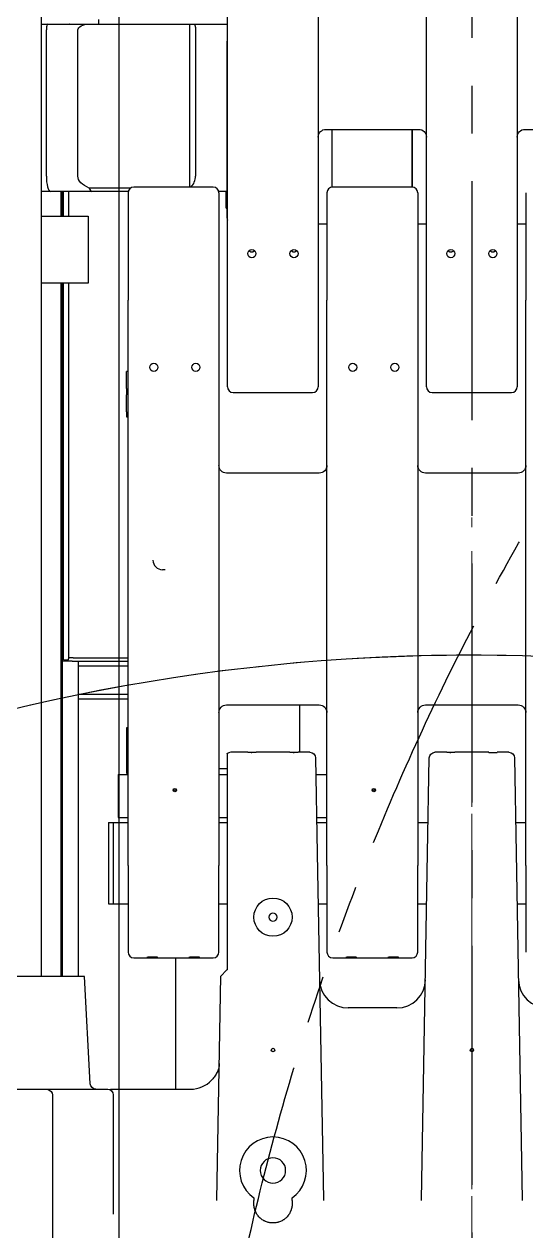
# Model space of a CAD drawing. Header units: millimetres. Extents: x 10462777 to 22643323, y 453826 to 1389191.
# Drawn here: x 11298873 to 11299397, y 598329 to 599591 of the extents above; entities that cross this region are included whole.
import ezdxf

# ---------------------------------------------------------------- set-up
doc = ezdxf.new("R2010")
doc.units = ezdxf.units.MM
doc.header["$LTSCALE"] = 200
doc.header["$MEASUREMENT"] = 0
for name, pattern in [('CENTER', [2, 1.25, -0.25, 0.25, -0.25]), ('CENTER2', [1.125, 0.75, -0.125, 0.125, -0.125]), ('PHANTOM', [2.5, 1.25, -0.25, 0.25, -0.25, 0.25, -0.25])]:
    doc.linetypes.add(name, pattern=pattern)
doc.layers.get('0').update_dxf_attribs({"linetype": 'CONTINUOUS'})
for name, color, linetype in [('1', 1, 'CENTER'), ('2', 2, 'CONTINUOUS'), ('DV1_DEFAULT', 7, 'CONTINUOUS')]:
    doc.layers.add(name, color=color, linetype=linetype)
doc.layers.add('LAYOUT', color=8, linetype='CONTINUOUS', lineweight=25)
doc.layers.add('TOP$23', color=7, linetype='CONTINUOUS', true_color=0xffffff)

# ---------------------------------------------------------------- blocks, each defined once
blk = doc.blocks.new('r710ic')
at = {"layer": 'DV1_DEFAULT', "color": 1, "linetype": 'CENTER2', "lineweight": 0}
for p, q in [((274132.6, 104232.6), (269847.5, 104232.6)), ((269950.2, 104232.6), (274235.2, 104232.6))]:
    blk.add_line(p, q, dxfattribs=at)
at = {"layer": 'DV1_DEFAULT', "color": 7, "linetype": 'Continuous', "lineweight": 0}
blk.add_arc((272041.4, 104232.6), 2050.1, 337.1057, 23.7991, dxfattribs=at)
at = {"layer": 'LAYOUT', "color": 3}
blk.add_circle((272041.4, 104232.6), 2050.1, dxfattribs=at)
blk = doc.blocks.new('A$C7DA30AB0')
at = {"layer": 'LAYOUT', "color": 6, "linetype": 'PHANTOM'}
blk.add_circle((3030.4, 3026, 0), 2693, dxfattribs=at)

msp = doc.modelspace()

# ---------------------------------------------------------------- linework, layer by layer
at = {"layer": '1', "color": 23, "linetype": 'CENTER'}
msp.add_line((11299340.78353, 601826.84018, 0), (11299340.78353, 593861.87204, 0), dxfattribs=at)
at = {"layer": '2', "color": 252, "linetype": 'Continuous'}
for p, q in [((11298890.72464, 598594.84909, 0), (11298890.72464, 599945.27421, 0)), ((11299194.43145, 599481.16739, 0), (11299194.43145, 599420.79794, 0)), ((11299278.08264, 599481.16739, 0), (11299278.08264, 599420.84357, 0)), ((11298910.77743, 599416.25547, 0), (11298910.77743, 599390.25916, 0)), ((11298912.77745, 599390.26885, 0), (11298912.77745, 599416.27078, 0)), ((11298913.77747, 599390.30278, 0), (11298913.77747, 599416.30495, 0)), ((11298918.77754, 599416.30495, 0), (11298918.77754, 599390.30278, 0)), ((11299070.17969, 599420.84304, 0), (11298987.17851, 599420.84304, 0)), ((11299278.18264, 599420.84304, 0), (11299195.18147, 599420.84304, 0)), ((11298981.17843, 599414.84295, 0), (11298981.17843, 599302.40647, 0)), ((11299076.17977, 599414.84295, 0), (11299076.17977, 599302.40647, 0)), ((11299189.18138, 599414.84295, 0), (11299189.18138, 599302.40647, 0)), ((11299284.18273, 599414.84295, 0), (11299284.18273, 599302.40647, 0)), ((11299397.18433, 599414.84295, 0), (11299397.18433, 599302.40647, 0)), ((11298910.77743, 599320.27755, 0), (11298910.77743, 598594.84896, 0)), ((11298912.77745, 598594.85162, 0), (11298912.77745, 599320.24504, 0)), ((11298913.77747, 598927.0922, 0), (11298913.77747, 599320.30089, 0)), ((11298918.77754, 599320.30089, 0), (11298918.77754, 598927.0922, 0)), ((11298981.17843, 598710.86104, 0), (11298981.17843, 599302.40647, 0)), ((11299076.17977, 599302.40647, 0), (11299076.17977, 598710.86104, 0)), ((11299189.18138, 598710.86104, 0), (11299189.18138, 599302.40647, 0)), ((11299284.18273, 599302.40647, 0), (11299284.18273, 598710.86104, 0)), ((11299397.18433, 598710.86104, 0), (11299397.18433, 599302.40647, 0)), ((11298981.17843, 599227.70835, 0), (11298979.6784, 599227.70835, 0)), ((11298979.6784, 599227.67343, 0), (11298979.6784, 599227.70835, 0)), ((11298979.6784, 599210.11273, 0), (11298979.6784, 599227.67343, 0)), ((11298979.6784, 599210.11273, 0), (11298979.6784, 599203.50116, 0)), ((11298979.6784, 599185.60567, 0), (11298979.6784, 599203.50116, 0)), ((11298979.6784, 599185.60567, 0), (11298979.6784, 599180.25199, 0)), ((11298979.6784, 599180.25199, 0), (11298981.17843, 599180.25199, 0)), ((11299181.18127, 599121.50375, 0), (11299084.17989, 599121.50375, 0)), ((11299389.18422, 599121.50375, 0), (11299292.18284, 599121.50375, 0)), ((11299019.87708, 599020.41666, 0), (11299017.27894, 599020.41666, 0)), ((11298912.77745, 598934.7991, 0), (11298913.77752, 598934.7991, 0)), ((11298922.7776, 598924.79896, 0), (11298912.77745, 598924.79896, 0)), ((11298913.77747, 598926.09219, 0), (11298913.77747, 598927.0922, 0)), ((11298913.77747, 598926.09219, 0), (11298918.77754, 598926.09219, 0)), ((11298918.77754, 598926.09219, 0), (11298918.77754, 598927.0922, 0)), ((11298922.7776, 598924.79896, 0), (11298981.18086, 598924.79896, 0)), ((11298923.77761, 598928.34733, 0), (11298981.18108, 598928.34733, 0)), ((11298929.02768, 598924.79183, 0), (11298929.02768, 598594.7878, 0)), ((11298981.18607, 598919.29888, 0), (11298929.03386, 598919.29888, 0)), ((11298929.03386, 598890.29847, 0), (11298981.18607, 598890.29847, 0)), ((11298981.18702, 598884.79839, 0), (11298929.03481, 598884.79839, 0)), ((11299084.17989, 598878.83705, 0), (11299181.18127, 598878.83705, 0)), ((11299160.78098, 598829.2976, 0), (11299160.78098, 598878.83784, 0)), ((11299292.18284, 598878.83705, 0), (11299389.18422, 598878.83705, 0)), ((11298981.17843, 598854.8856, 0), (11298979.6784, 598854.8856, 0)), ((11298979.6784, 598854.85067, 0), (11298979.6784, 598854.8856, 0)), ((11298979.6784, 598854.85067, 0), (11298979.6784, 598837.28998, 0)), ((11298979.6784, 598837.28998, 0), (11298979.6784, 598830.67841, 0)), ((11298979.6784, 598830.67841, 0), (11298979.6784, 598812.78292, 0)), ((11298979.6784, 598812.78292, 0), (11298979.6784, 598807.42924, 0)), ((11299076.17741, 598812.47523, 0), (11299084.86777, 598812.47523, 0)), ((11298970.77828, 598805.94727, 0), (11298970.77828, 598760.94663, 0)), ((11298970.77828, 598805.94727, 0), (11298981.174, 598805.94727, 0)), ((11298979.6784, 598807.42924, 0), (11298981.17843, 598807.42924, 0)), ((11299076.16986, 598805.94727, 0), (11299084.83948, 598805.94727, 0)), ((11299177.69055, 598805.94727, 0), (11299189.18217, 598805.94727, 0)), ((11298970.77828, 598760.94663, 0), (11298981.174, 598760.94663, 0)), ((11299076.16986, 598760.94663, 0), (11299084.83948, 598760.94663, 0)), ((11299178.47624, 598760.94663, 0), (11299189.18217, 598760.94663, 0)), ((11298960.77814, 598755.79656, 0), (11298965.77821, 598755.79656, 0)), ((11298960.77814, 598755.79656, 0), (11298960.77814, 598670.79535, 0)), ((11298965.77821, 598755.79656, 0), (11298981.18514, 598755.79656, 0)), ((11298965.77821, 598755.79656, 0), (11298965.77821, 598670.79535, 0)), ((11299076.18673, 598755.79656, 0), (11299084.88115, 598755.79656, 0)), ((11299178.57326, 598755.79656, 0), (11299189.1906, 598755.79656, 0)), ((11299284.19218, 598755.79656, 0), (11299295.01007, 598755.79656, 0)), ((11299386.56692, 598755.79656, 0), (11299397.18426, 598755.79656, 0)), ((11298981.17843, 598710.86104, 0), (11298981.17843, 598620.29463, 0)), ((11299076.17977, 598620.29463, 0), (11299076.17977, 598710.86104, 0)), ((11299189.18138, 598710.86104, 0), (11299189.18138, 598620.29463, 0)), ((11299284.18273, 598620.29463, 0), (11299284.18273, 598710.86104, 0)), ((11299397.18433, 598710.86104, 0), (11299397.18433, 598620.29463, 0)), ((11298960.77814, 598670.79535, 0), (11298965.77821, 598670.79535, 0)), ((11298965.77821, 598670.79535, 0), (11298981.18514, 598670.79535, 0)), ((11299076.18673, 598670.79535, 0), (11299084.88115, 598670.79535, 0)), ((11299180.04789, 598670.79535, 0), (11299189.1906, 598670.79535, 0)), ((11299284.19218, 598670.79535, 0), (11299293.52364, 598670.79535, 0)), ((11299388.04155, 598670.79535, 0), (11299397.18426, 598670.79535, 0)), ((11298987.17851, 598614.29455, 0), (11299070.17969, 598614.29455, 0)), ((11299030.86913, 598614.29203, 0), (11299030.86913, 598476.79297, 0)), ((11299195.18147, 598614.29455, 0), (11299278.18264, 598614.29455, 0))]:
    msp.add_line(p, q, dxfattribs=at)
at = {"layer": '2', "color": 124, "linetype": 'Continuous'}
for p, q in [((11299085.1799, 599302.08429, 0), (11299085.1799, 599794.03751, 0)), ((11299180.18125, 599794.03751, 0), (11299180.18125, 599302.08429, 0)), ((11299293.18286, 599302.08429, 0), (11299293.18286, 599794.03751, 0)), ((11299388.18421, 599794.03751, 0), (11299388.18421, 599302.08429, 0)), ((11298950.77799, 599591.29157, 0), (11298950.77799, 599596.29177, 0)), ((11298890.72397, 599591.2917, 0), (11298897.38493, 599591.2917, 0)), ((11298895.77721, 599432.28944, 0), (11298895.77721, 599585.29161, 0)), ((11298897.38493, 599591.2917, 0), (11298940.68682, 599591.2917, 0)), ((11298920.14492, 599591.2917, 0), (11298919.77755, 599591.2917, 0)), ((11298928.68665, 599432.28944, 0), (11298928.68665, 599585.29161, 0)), ((11298940.68682, 599591.2917, 0), (11299045.77934, 599591.2917, 0)), ((11299045.77934, 599420.8443, 0), (11299045.77934, 599591.2917, 0)), ((11299045.77934, 599591.2917, 0), (11299050.82762, 599591.2917, 0)), ((11299050.82762, 599591.2917, 0), (11299068.77967, 599591.2917, 0)), ((11299051.77943, 599588.04887, 0), (11299051.77943, 599432.28944, 0)), ((11299079.36301, 599591.2917, 0), (11299085.18152, 599591.2917, 0)), ((11299084.7799, 599487.46476, 0), (11299084.7799, 599573.64087, 0)), ((11299084.7799, 599388.28881, 0), (11299084.7799, 599487.46476, 0)), ((11299188.18137, 599481.16776, 0), (11299285.18274, 599481.16776, 0)), ((11299278.78265, 599420.81103, 0), (11299278.78265, 599481.17184, 0)), ((11299396.18432, 599481.16776, 0), (11299493.1857, 599481.16776, 0)), ((11298900.06446, 599416.28921, 0), (11298890.72405, 599416.28921, 0)), ((11298943.36635, 599416.28921, 0), (11298900.06446, 599416.28921, 0)), ((11298983.79774, 599419.79926, 0), (11298940.68682, 599419.79926, 0)), ((11298981.35678, 599416.28921, 0), (11298943.36635, 599416.28921, 0)), ((11299084.7799, 599416.28921, 0), (11299076.00312, 599416.28921, 0)), ((11299083.67988, 599398.71772, 0), (11299083.67988, 599416.28908, 0)), ((11298890.72464, 599390.28884, 0), (11298939.52783, 599390.28884, 0)), ((11298939.52783, 599390.28884, 0), (11298939.52783, 599320.28785, 0)), ((11299083.67988, 599398.68071, 0), (11299083.67988, 599398.71772, 0)), ((11299083.67988, 599398.68071, 0), (11299084.77989, 599398.68071, 0)), ((11299180.181, 599382.28873, 0), (11299189.18086, 599382.28873, 0)), ((11299284.18448, 599382.28873, 0), (11299293.18429, 599382.28873, 0)), ((11299388.18321, 599382.28873, 0), (11299397.18302, 599382.28873, 0)), ((11298939.52783, 599320.28785, 0), (11298890.72464, 599320.28785, 0)), ((11299085.1799, 599211.84007, 0), (11299085.1799, 599302.08429, 0)), ((11299180.18125, 599302.08429, 0), (11299180.18125, 599211.84007, 0)), ((11299293.18286, 599211.84007, 0), (11299293.18286, 599302.08429, 0)), ((11299388.18421, 599302.08429, 0), (11299388.18421, 599211.84007, 0)), ((11299091.17999, 599205.83998, 0), (11299174.18117, 599205.83998, 0)), ((11299299.18294, 599205.83998, 0), (11299382.18412, 599205.83998, 0)), ((11299106.28719, 598829.2976, 0), (11299088.17613, 598829.2976, 0)), ((11299150.28782, 598829.2976, 0), (11299115.22273, 598829.2976, 0)), ((11299171.38494, 598829.2976, 0), (11299159.22335, 598829.2976, 0)), ((11299177.38411, 598823.40223, 0), (11299179.12491, 598723.67224, 0)), ((11299294.4392, 598723.67224, 0), (11299296.18, 598823.40223, 0)), ((11299314.29015, 598829.2976, 0), (11299302.17917, 598829.2976, 0)), ((11299358.34138, 598829.2976, 0), (11299323.22568, 598829.2976, 0)), ((11299379.3879, 598829.2976, 0), (11299367.27692, 598829.2976, 0)), ((11299385.38707, 598823.40223, 0), (11299387.12786, 598723.67224, 0)), ((11299084.8799, 598723.6958, 0), (11299084.8799, 598634.56132, 0)), ((11299179.12491, 598723.67224, 0), (11299185.4476, 598361.44537, 0)), ((11299288.11651, 598361.44537, 0), (11299294.4392, 598723.67224, 0)), ((11299387.12786, 598723.67224, 0), (11299393.45056, 598361.44537, 0)), ((11299084.8799, 598634.56132, 0), (11299084.8799, 598601.79437, 0)), ((11298935.77778, 598594.79427, 0), (11298805.77593, 598594.79427, 0)), ((11298941.66399, 598482.47866, 0), (11298935.77778, 598594.79427, 0)), ((11299074.11347, 598361.44537, 0), (11299078.19204, 598595.10651, 0)), ((11299084.29779, 598601.21226, 0), (11299078.19204, 598595.10651, 0)), ((11299084.8799, 598601.79437, 0), (11299084.29779, 598601.21226, 0)), ((11299262.13227, 598561.7938, 0), (11299211.43184, 598561.7938, 0)), ((11298715.63404, 598476.7926, 0), (11298895.91783, 598476.7926, 0)), ((11298715.63404, 598476.70867, 0), (11298895.91783, 598476.70867, 0)), ((11298895.91783, 598476.7926, 0), (11298959.77812, 598476.7926, 0)), ((11298902.26877, 598470.79251, 0), (11298902.26877, 598267.00326, 0)), ((11298959.77812, 598476.7926, 0), (11298960.12704, 598476.7926, 0)), ((11298965.77821, 598470.79251, 0), (11298965.77821, 598346.04243, 0)), ((11298971.77829, 598476.7926, 0), (11299046.64553, 598476.7926, 0)), ((11299112.78029, 598363.06817, 0), (11299112.78029, 598360.25138, 0)), ((11299112.78029, 598356.79089, 0), (11299112.78029, 598360.25138, 0)), ((11299152.78086, 598360.25138, 0), (11299152.78086, 598363.06817, 0)), ((11299152.78086, 598360.25138, 0), (11299152.78086, 598356.79089, 0))]:
    msp.add_line(p, q, dxfattribs=at)
for centre, radius in [((11299132.78058, 598656.79515, 0), 20.00028), ((11299132.78058, 598517.79318, 0), 1.80003), ((11299340.78353, 598517.79318, 0), 1.80003)]:
    msp.add_circle(centre, radius, dxfattribs=at)
at = {"layer": '2', "color": 124, "linetype": 'Continuous', "extrusion": (0, 0, -1)}
for centre, radius in [((-11299132.78058, 598656.79515, 0), 4.25006), ((-11299132.78058, 598391.79139, 0), 13.25019)]:
    msp.add_circle(centre, radius, dxfattribs=at)
at = {"layer": '2', "color": 124, "linetype": 'Continuous'}
for centre, radius, start, end in [((11299045.77934, 599588.04887, 0), 6.00009, 0, 32.71520273), ((11299035.7792, 599432.28944, 0), 16.00023, 314.3255592, 0), ((11299090.77998, 599388.28881, 0), 6.00009, 180, 201.04029934), ((11299091.17999, 599211.84007, 0), 6.00009, 180, 270), ((11299174.18117, 599211.84007, 0), 6.00009, 270, 0), ((11299299.18294, 599211.84007, 0), 6.00009, 180, 270), ((11299382.18412, 599211.84007, 0), 6.00009, 270, 0), ((11299211.43184, 598591.79423, 0), 30.00043, 180.99999996, 270.5142939), ((11299262.13227, 598591.79423, 0), 30.00043, 270.40924536, 359.00000004), ((11299419.4348, 598591.79423, 0), 30.00043, 180.99999996, 270.5142939), ((11299046.64553, 598506.79302, 0), 30.00043, 270, 316.6519494), ((11299132.78058, 598391.79139, 0), 35.0005, 304.84990454, 235.15009546)]:
    msp.add_arc(centre, radius, start, end, dxfattribs=at)
at = {"layer": '2', "color": 124, "linetype": 'Continuous', "extrusion": (0, 0, -1)}
for centre, radius, start, end in [((-11299188.18137, 599473.16765, 0), 8.00011, 0, 90), ((-11299285.18274, 599473.16765, 0), 8.00011, 90, 180), ((-11299396.18432, 599473.16765, 0), 8.00011, 0, 90), ((-11299088.17613, 598823.29752, 0), 6.00009, 51.70151568, 88.44733529), ((-11299171.38494, 598823.29752, 0), 6.00009, 90.00146294, 179.00000004), ((-11299302.17917, 598823.29752, 0), 6.00009, 0.99999996, 88.44733529), ((-11299379.3879, 598823.29752, 0), 6.00009, 90.00146294, 179.00000004), ((-11298947.65585, 598482.79268, 0), 6.00009, 270, 356.99999996), ((-11298895.91783, 598470.79251, 0), 5.91616, 90, 107.02386612), ((-11298959.77812, 598470.79251, 0), 6.00009, 90, 180)]:
    msp.add_arc(centre, radius, start, end, dxfattribs=at)
at = {"layer": '2', "color": 252, "linetype": 'Continuous'}
for centre, start, end in [((11298987.17851, 599414.84295, 0), 90, 180), ((11299070.17969, 599414.84295, 0), 0, 90), ((11299195.18147, 599414.84295, 0), 90, 180), ((11299278.18264, 599414.84295, 0), 0, 90), ((11298987.17851, 598620.29463, 0), 180, 270), ((11299070.17969, 598620.29463, 0), 270, 0), ((11299195.18147, 598620.29463, 0), 180, 270), ((11299278.18264, 598620.29463, 0), 270, 0)]:
    msp.add_arc(centre, 6.00009, start, end, dxfattribs=at)
at = {"layer": '2', "color": 252, "linetype": 'Continuous', "extrusion": (0, 0, -1)}
for centre, start, end in [((-11299084.17989, 599129.50386, 0), 270, 0), ((-11299181.18127, 599129.50386, 0), 180, 270), ((-11299292.18284, 599129.50386, 0), 270, 0), ((-11299389.18422, 599129.50386, 0), 180, 270), ((-11299084.17989, 598870.83693, 0), 0, 90), ((-11299181.18127, 598870.83693, 0), 90, 180), ((-11299292.18284, 598870.83693, 0), 0, 90), ((-11299389.18422, 598870.83693, 0), 90, 180)]:
    msp.add_arc(centre, 8.00011, start, end, dxfattribs=at)
at = {"layer": '2', "color": 124, "linetype": 'Continuous'}
for centre, major_axis, ratio, start_param, end_param in [((11298897.38493, 599585.29161, 0), (0, -6.00009), 0.2679491924, 3.1415926536, 4.7123889804), ((11298900.06446, 599432.28944, 0), (0, -16.00023), 0.2679491924, 4.7123889804, 6.2831853072), ((11298943.36635, 599432.28944, 0), (0, -16.00023), 0.2679491924, 5.6080537742, 6.2831853072), ((11299044.11773, 598361.97535, 0), (0.62667, 36.79323), 0.8152604061, 4.6834243064, 4.711870597), ((11299215.4433, 598361.97535, 0), (0.62668, -36.79321), 0.815259867, 4.7129073025, 4.7413536118), ((11299258.12076, 598361.97535, 0), (0.62667, 36.79324), 0.8152605821, 4.6834242937, 4.7118705781), ((11299423.44629, 598361.97535, 0), (0.62667, -36.79323), 0.815260395, 4.7129073637, 4.7413536546)]:
    msp.add_ellipse(centre, major_axis=major_axis, ratio=ratio, start_param=start_param, end_param=end_param, dxfattribs=at)
at = {"layer": '2', "color": 124, "linetype": 'Continuous', "extrusion": (0, 0, -1)}
for centre, major_axis, ratio, start_param, end_param in [((11298940.68682, 599585.29161, 0), (12.00017, 0), 0.5, 3.1415926536, 4.7123889804), ((11298960.6871, 599432.28944, 0), (-32.00045, 0), 0.5, 5.3875205133, 6.2831853072), ((11298895.34047, 598470.79251, 0), (6.9283, 0), 0.8660254038, 5.0522258898, 6.2831853072)]:
    msp.add_ellipse(centre, major_axis=major_axis, ratio=ratio, start_param=start_param, end_param=end_param, dxfattribs=at)
at = {"layer": '2', "color": 124, "linetype": 'Continuous'}
for centre in [(11299110.68026, 599351.11108, 0), (11299154.68089, 599351.11108, 0), (11299318.68322, 599351.11108, 0), (11299362.68384, 599351.11108, 0)]:
    msp.add_ellipse(centre, major_axis=(-4.25006, 0), ratio=0.993830785, dxfattribs=at)
at = {"layer": '2', "color": 252, "linetype": 'Continuous'}
for centre, major_axis in [((11299008.17881, 599232.16649, 0), (-4.25006, 0)), ((11299052.17943, 599232.16649, 0), (-4.25006, 0)), ((11299216.18176, 599232.16649, 0), (-4.25006, 0)), ((11299260.18239, 599232.16649, 0), (-4.25006, 0)), ((11299030.17912, 598789.75016, 0), (-1.80003, 0)), ((11299238.18208, 598789.75016, 0), (-1.80003, 0))]:
    msp.add_ellipse(centre, major_axis=major_axis, ratio=0.9941798849, dxfattribs=at)
for centre, major_axis, ratio, start_param, end_param in [((11299017.27894, 599030.41349, 0), (10.00014, 0), 0.9996684858, 3.1415926536, 4.7123889804), ((11298923.77761, 598928.2186, 0), (5.00007, 0), 0.0257472053, 1.5707963268, 3.1415926536), ((11299030.17912, 598791.4739, 0), (-1.80003, 0), 0.9941798849, 0.5025544568, 2.6390345065), ((11299238.18208, 598791.4739, 0), (-1.80003, 0), 0.9941798849, 0.5025544568, 2.6390345065)]:
    msp.add_ellipse(centre, major_axis=major_axis, ratio=ratio, start_param=start_param, end_param=end_param, dxfattribs=at)
at = {"layer": '2', "color": 172, "linetype": 'Continuous'}
for centre in [(11299005.17877, 598614.92022, 0), (11299008.17881, 598614.92022, 0), (11299049.17939, 598614.92022, 0), (11299052.17943, 598614.92022, 0), (11299213.18172, 598614.92022, 0), (11299216.18176, 598614.92022, 0), (11299257.18235, 598614.92022, 0), (11299260.18239, 598614.92022, 0)]:
    msp.add_ellipse(centre, major_axis=(4.25006, 0), ratio=0.107732801, dxfattribs=at)
at = {"layer": '2', "color": 124, "linetype": 'Continuous'}
for points, knots in [([(11299068.77967, 599591.2917, 0), (11299069.66289, 599591.2917, 0), (11299070.54552, 599591.2917, 0), (11299072.30979, 599591.2917, 0), (11299073.19141, 599591.2917, 0), (11299074.95418, 599591.2917, 0), (11299075.8353, 599591.2917, 0), (11299077.15743, 599591.2917, 0), (11299077.59822, 599591.2917, 0), (11299078.48021, 599591.2917, 0), (11299078.9214, 599591.2917, 0), (11299079.36301, 599591.2917, 0)], [0, 0, 0, 0, 0.25, 0.25, 0.5, 0.5, 0.75, 0.75, 0.875, 0.875, 1, 1, 1, 1]), ([(11299107.80888, 599354.15149, 0), (11299107.86434, 599354.09591, 0), (11299107.92163, 599354.04144, 0), (11299108.21034, 599353.78185, 0), (11299108.46483, 599353.59674, 0), (11299108.89134, 599353.35933, 0), (11299109.04071, 599353.28738, 0), (11299109.34683, 599353.16274, 0), (11299109.50457, 599353.10946, 0), (11299109.83006, 599353.02239, 0), (11299109.99928, 599352.98852, 0), (11299110.33743, 599352.94381, 0), (11299110.50713, 599352.93257, 0), (11299111.01812, 599352.93221, 0), (11299111.36419, 599352.97828, 0), (11299112.01406, 599353.15138, 0), (11299112.3265, 599353.28009, 0), (11299112.89255, 599353.59479, 0), (11299113.15282, 599353.78399, 0), (11299113.44559, 599354.04752, 0), (11299113.5071, 599354.10627, 0), (11299113.56645, 599354.1663, 0)], [0, 0, 0, 0, 0.0391754437, 0.0391754437, 0.1922093665, 0.1922093665, 0.2687263279, 0.2687263279, 0.3452432893, 0.3452432893, 0.4217602507, 0.4217602507, 0.4982772122, 0.4982772122, 0.651311135, 0.651311135, 0.8043450578, 0.8043450578, 0.9573789807, 0.9573789807, 1, 1, 1, 1]), ([(11299151.8095, 599354.15149, 0), (11299151.86496, 599354.09591, 0), (11299151.92226, 599354.04144, 0), (11299152.21096, 599353.78185, 0), (11299152.46545, 599353.59674, 0), (11299152.89196, 599353.35933, 0), (11299153.04134, 599353.28738, 0), (11299153.34746, 599353.16274, 0), (11299153.50519, 599353.10946, 0), (11299153.83068, 599353.02239, 0), (11299153.99991, 599352.98852, 0), (11299154.33805, 599352.94381, 0), (11299154.50775, 599352.93257, 0), (11299155.01875, 599352.93221, 0), (11299155.36481, 599352.97828, 0), (11299156.01469, 599353.15138, 0), (11299156.32713, 599353.28009, 0), (11299156.89318, 599353.59479, 0), (11299157.15345, 599353.78399, 0), (11299157.44621, 599354.04752, 0), (11299157.50772, 599354.10627, 0), (11299157.56708, 599354.1663, 0)], [0, 0, 0, 0, 0.0391754436, 0.0391754436, 0.1922093664, 0.1922093664, 0.2687263278, 0.2687263278, 0.3452432893, 0.3452432893, 0.4217602507, 0.4217602507, 0.4982772121, 0.4982772121, 0.6513111349, 0.6513111349, 0.8043450577, 0.8043450577, 0.9573789806, 0.9573789806, 1, 1, 1, 1]), ([(11299315.81183, 599354.15149, 0), (11299315.86729, 599354.09591, 0), (11299315.92458, 599354.04144, 0), (11299316.21329, 599353.78185, 0), (11299316.46778, 599353.59674, 0), (11299316.89429, 599353.35933, 0), (11299317.04367, 599353.28738, 0), (11299317.34979, 599353.16274, 0), (11299317.50752, 599353.10946, 0), (11299317.83301, 599353.02239, 0), (11299318.00224, 599352.98852, 0), (11299318.34038, 599352.94381, 0), (11299318.51008, 599352.93257, 0), (11299319.02108, 599352.93221, 0), (11299319.36714, 599352.97828, 0), (11299320.01702, 599353.15138, 0), (11299320.32946, 599353.28009, 0), (11299320.89551, 599353.59479, 0), (11299321.15578, 599353.78399, 0), (11299321.44854, 599354.04752, 0), (11299321.51005, 599354.10627, 0), (11299321.56941, 599354.1663, 0)], [0, 0, 0, 0, 0.0391754436, 0.0391754436, 0.1922093664, 0.1922093664, 0.2687263279, 0.2687263279, 0.3452432893, 0.3452432893, 0.4217602507, 0.4217602507, 0.4982772121, 0.4982772121, 0.6513111349, 0.6513111349, 0.8043450578, 0.8043450578, 0.9573789806, 0.9573789806, 1, 1, 1, 1]), ([(11299359.81246, 599354.15149, 0), (11299359.86792, 599354.09591, 0), (11299359.92521, 599354.04144, 0), (11299360.21392, 599353.78185, 0), (11299360.46841, 599353.59674, 0), (11299360.89492, 599353.35933, 0), (11299361.04429, 599353.28738, 0), (11299361.35041, 599353.16274, 0), (11299361.50815, 599353.10946, 0), (11299361.83364, 599353.02239, 0), (11299362.00286, 599352.98852, 0), (11299362.34101, 599352.94381, 0), (11299362.51071, 599352.93257, 0), (11299363.0217, 599352.93221, 0), (11299363.36777, 599352.97828, 0), (11299364.01764, 599353.15138, 0), (11299364.33008, 599353.28009, 0), (11299364.89613, 599353.59479, 0), (11299365.1564, 599353.78399, 0), (11299365.44916, 599354.04752, 0), (11299365.51068, 599354.10627, 0), (11299365.57003, 599354.1663, 0)], [0, 0, 0, 0, 0.0391754436, 0.0391754436, 0.1922093665, 0.1922093665, 0.2687263279, 0.2687263279, 0.3452432893, 0.3452432893, 0.4217602507, 0.4217602507, 0.4982772121, 0.4982772121, 0.6513111349, 0.6513111349, 0.8043450578, 0.8043450578, 0.9573789806, 0.9573789806, 1, 1, 1, 1]), ([(11299084.8799, 598828.31107, 0), (11299084.8799, 598828.31175, 0), (11299084.8799, 598828.29306, 0), (11299084.8799, 598828.2282, 0), (11299084.8799, 598828.19212, 0), (11299084.8799, 598828.10082, 0), (11299084.8799, 598828.04552, 0), (11299084.8799, 598827.46355, 0), (11299084.8799, 598826.35214, 0), (11299084.8799, 598823.82578, 0), (11299084.8799, 598822.83953, 0), (11299084.8799, 598821.13965, 0), (11299084.8799, 598820.53622, 0), (11299084.8799, 598819.57477, 0), (11299084.8799, 598819.24484, 0), (11299084.8799, 598818.56964, 0), (11299084.8799, 598818.22397, 0), (11299084.8799, 598815.0409, 0), (11299084.8799, 598811.70372, 0), (11299084.8799, 598805.95135, 0), (11299084.8799, 598803.90869, 0), (11299084.8799, 598800.65156, 0), (11299084.8799, 598799.53083, 0), (11299084.8799, 598797.24528, 0), (11299084.8799, 598796.07897, 0), (11299084.8799, 598790.13173, 0), (11299084.8799, 598785.00661, 0), (11299084.8799, 598778.14309, 0), (11299084.8799, 598776.74734, 0), (11299084.8799, 598773.90911, 0), (11299084.8799, 598772.46489, 0), (11299084.8799, 598768.0717, 0), (11299084.8799, 598765.09417, 0), (11299084.8799, 598756.02007, 0), (11299084.8799, 598749.78314, 0), (11299084.8799, 598741.74993, 0), (11299084.8799, 598740.13134, 0), (11299084.8799, 598736.86982, 0), (11299084.8799, 598735.22846, 0), (11299084.8799, 598730.30284, 0), (11299084.8799, 598727.00593, 0), (11299084.8799, 598723.6958, 0)], [0, 0, 0, 0, 0.0213183974, 0.0213183974, 0.0361469066, 0.0361469066, 0.0509754157, 0.0509754157, 0.1696034887, 0.1696034887, 0.2289175253, 0.2289175253, 0.2585745435, 0.2585745435, 0.2734030526, 0.2734030526, 0.2882315618, 0.2882315618, 0.4068596348, 0.4068596348, 0.4661736713, 0.4661736713, 0.4958306896, 0.4958306896, 0.5254877078, 0.5254877078, 0.6441157809, 0.6441157809, 0.6737727991, 0.6737727991, 0.7034298174, 0.7034298174, 0.7627438539, 0.7627438539, 0.881371927, 0.881371927, 0.9110289452, 0.9110289452, 0.9406859635, 0.9406859635, 1, 1, 1, 1]), ([(11299115.28033, 598829.2976, 0), (11299115.2804, 598829.29761, 0), (11299115.27332, 598829.29731, 0), (11299115.2444, 598829.2961, 0), (11299115.22258, 598829.2952, 0), (11299115.13649, 598829.29166, 0), (11299115.05155, 598829.28821, 0), (11299114.8826, 598829.28167, 0), (11299114.81889, 598829.27925, 0), (11299114.67959, 598829.27411, 0), (11299114.60398, 598829.27138, 0), (11299114.35972, 598829.26288, 0), (11299114.1738, 598829.25676, 0), (11299113.75396, 598829.24433, 0), (11299113.52631, 598829.2382, 0), (11299113.16087, 598829.22968, 0), (11299113.03495, 598829.22696, 0), (11299112.77471, 598829.22181, 0), (11299112.63982, 598829.21938, 0), (11299112.23087, 598829.21282, 0), (11299111.95037, 598829.20936, 0), (11299111.51795, 598829.20581, 0), (11299111.37152, 598829.2049, 0), (11299111.07601, 598829.20368, 0), (11299110.92871, 598829.20338, 0), (11299110.48818, 598829.20337, 0), (11299110.19628, 598829.20457, 0), (11299109.76115, 598829.20811, 0), (11299109.61647, 598829.20959, 0), (11299109.3344, 598829.21301, 0), (11299109.05798, 598829.21693, 0), (11299108.7927, 598829.22168, 0), (11299108.53304, 598829.2268, 0), (11299108.40543, 598829.22955, 0), (11299108.03575, 598829.23815, 0), (11299107.80898, 598829.24426, 0), (11299107.4975, 598829.25348, 0), (11299107.39849, 598829.25656, 0), (11299107.21036, 598829.26264, 0), (11299107.1217, 598829.26563, 0), (11299106.87624, 598829.27418, 0), (11299106.73784, 598829.27936, 0), (11299106.56824, 598829.28592, 0), (11299106.51786, 598829.28791, 0), (11299106.43181, 598829.29135, 0), (11299106.39603, 598829.29281, 0), (11299106.31003, 598829.29634, 0), (11299106.28066, 598829.29758, 0), (11299106.28021, 598829.2976, 0)], [0, 0, 0, 0, 0.0312489229, 0.0312489229, 0.0625041762, 0.0625041762, 0.1250146827, 0.1250146827, 0.156269936, 0.156269936, 0.1875251893, 0.1875251893, 0.2500356959, 0.2500356959, 0.3125462024, 0.3125462024, 0.3438014557, 0.3438014557, 0.375056709, 0.375056709, 0.4375672156, 0.4375672156, 0.4688224689, 0.4688224689, 0.5000777222, 0.5000777222, 0.5625882287, 0.5625882287, 0.593843482, 0.593843482, 0.6250987353, 0.6563539886, 0.6563539886, 0.6876092419, 0.6876092419, 0.7501197484, 0.7501197484, 0.7813750017, 0.7813750017, 0.812630255, 0.812630255, 0.8751407616, 0.8751407616, 0.9063960149, 0.9063960149, 0.9376512681, 0.9376512681, 1, 1, 1, 1]), ([(11299109.78706, 598829.20797, 0), (11299109.82378, 598829.20763, 0), (11299109.86064, 598829.2073, 0), (11299110.18872, 598829.20461, 0), (11299110.48294, 598829.20337, 0), (11299110.78027, 598829.20337, 0)], [0, 0, 0, 0, 0.1126851136, 0.1126851136, 1, 1, 1, 1]), ([(11299159.28095, 598829.2976, 0), (11299159.28103, 598829.29761, 0), (11299159.27395, 598829.29731, 0), (11299159.24503, 598829.2961, 0), (11299159.22321, 598829.2952, 0), (11299159.13711, 598829.29166, 0), (11299159.05217, 598829.28821, 0), (11299158.88322, 598829.28167, 0), (11299158.81951, 598829.27925, 0), (11299158.68021, 598829.27411, 0), (11299158.6046, 598829.27138, 0), (11299158.36034, 598829.26288, 0), (11299158.17442, 598829.25676, 0), (11299157.75459, 598829.24433, 0), (11299157.52693, 598829.2382, 0), (11299157.16149, 598829.22968, 0), (11299157.03557, 598829.22696, 0), (11299156.77534, 598829.22181, 0), (11299156.64045, 598829.21938, 0), (11299156.2315, 598829.21282, 0), (11299155.951, 598829.20936, 0), (11299155.51858, 598829.20581, 0), (11299155.37215, 598829.2049, 0), (11299155.07663, 598829.20368, 0), (11299154.92934, 598829.20338, 0), (11299154.48881, 598829.20337, 0), (11299154.1969, 598829.20457, 0), (11299153.76178, 598829.20811, 0), (11299153.61709, 598829.20959, 0), (11299153.33502, 598829.21301, 0), (11299153.05861, 598829.21693, 0), (11299152.79332, 598829.22168, 0), (11299152.53366, 598829.2268, 0), (11299152.40606, 598829.22955, 0), (11299152.03637, 598829.23815, 0), (11299151.80961, 598829.24426, 0), (11299151.49813, 598829.25348, 0), (11299151.39911, 598829.25656, 0), (11299151.21099, 598829.26264, 0), (11299151.12232, 598829.26563, 0), (11299150.87686, 598829.27418, 0), (11299150.73847, 598829.27936, 0), (11299150.56886, 598829.28592, 0), (11299150.51849, 598829.28791, 0), (11299150.43243, 598829.29135, 0), (11299150.39665, 598829.29281, 0), (11299150.31065, 598829.29634, 0), (11299150.28128, 598829.29758, 0), (11299150.28083, 598829.2976, 0)], [0, 0, 0, 0, 0.0312489084, 0.0312489084, 0.0625041621, 0.0625041621, 0.1250146695, 0.1250146695, 0.1562699232, 0.1562699232, 0.1875251769, 0.1875251769, 0.2500356843, 0.2500356843, 0.3125461917, 0.3125461917, 0.3438014454, 0.3438014454, 0.3750566991, 0.3750566991, 0.4375672065, 0.4375672065, 0.4688224602, 0.4688224602, 0.5000777139, 0.5000777139, 0.5625882213, 0.5625882213, 0.593843475, 0.593843475, 0.6250987287, 0.6563539824, 0.6563539824, 0.6876092361, 0.6876092361, 0.7501197435, 0.7501197435, 0.7813749972, 0.7813749972, 0.8126302509, 0.8126302509, 0.8751407583, 0.8751407583, 0.906396012, 0.906396012, 0.9376512657, 0.9376512657, 1, 1, 1, 1]), ([(11299153.78768, 598829.20797, 0), (11299153.82441, 598829.20763, 0), (11299153.86126, 598829.2073, 0), (11299154.18935, 598829.20461, 0), (11299154.48356, 598829.20337, 0), (11299154.78089, 598829.20337, 0)], [0, 0, 0, 0, 0.1126851131, 0.1126851131, 1, 1, 1, 1]), ([(11299323.28328, 598829.2976, 0), (11299323.28336, 598829.29761, 0), (11299323.27628, 598829.29731, 0), (11299323.24736, 598829.2961, 0), (11299323.22554, 598829.2952, 0), (11299323.13944, 598829.29166, 0), (11299323.0545, 598829.28821, 0), (11299322.88555, 598829.28167, 0), (11299322.82184, 598829.27925, 0), (11299322.68254, 598829.27411, 0), (11299322.60693, 598829.27138, 0), (11299322.36267, 598829.26288, 0), (11299322.17675, 598829.25676, 0), (11299321.75692, 598829.24433, 0), (11299321.52926, 598829.2382, 0), (11299321.16382, 598829.22968, 0), (11299321.0379, 598829.22696, 0), (11299320.77767, 598829.22181, 0), (11299320.64278, 598829.21938, 0), (11299320.23383, 598829.21282, 0), (11299319.95333, 598829.20936, 0), (11299319.52091, 598829.20581, 0), (11299319.37448, 598829.2049, 0), (11299319.07896, 598829.20368, 0), (11299318.93167, 598829.20338, 0), (11299318.49113, 598829.20337, 0), (11299318.19923, 598829.20457, 0), (11299317.76411, 598829.20811, 0), (11299317.61942, 598829.20959, 0), (11299317.33735, 598829.21301, 0), (11299317.06094, 598829.21693, 0), (11299316.79565, 598829.22168, 0), (11299316.53599, 598829.2268, 0), (11299316.40839, 598829.22955, 0), (11299316.0387, 598829.23815, 0), (11299315.81193, 598829.24426, 0), (11299315.50046, 598829.25348, 0), (11299315.40144, 598829.25656, 0), (11299315.21332, 598829.26264, 0), (11299315.12465, 598829.26563, 0), (11299314.87919, 598829.27418, 0), (11299314.7408, 598829.27936, 0), (11299314.57119, 598829.28592, 0), (11299314.52082, 598829.28791, 0), (11299314.43476, 598829.29135, 0), (11299314.39898, 598829.29281, 0), (11299314.31298, 598829.29634, 0), (11299314.28361, 598829.29758, 0), (11299314.28316, 598829.2976, 0)], [0, 0, 0, 0, 0.0312488618, 0.0312488618, 0.062504117, 0.062504117, 0.1250146274, 0.1250146274, 0.1562698826, 0.1562698826, 0.1875251379, 0.1875251379, 0.2500356483, 0.2500356483, 0.3125461587, 0.3125461587, 0.3438014139, 0.3438014139, 0.3750566691, 0.3750566691, 0.4375671796, 0.4375671796, 0.4688224348, 0.4688224348, 0.50007769, 0.50007769, 0.5625882004, 0.5625882004, 0.5938434556, 0.5938434556, 0.6250987108, 0.656353966, 0.656353966, 0.6876092213, 0.6876092213, 0.7501197317, 0.7501197317, 0.7813749869, 0.7813749869, 0.8126302421, 0.8126302421, 0.8751407525, 0.8751407525, 0.9063960077, 0.9063960077, 0.937651263, 0.937651263, 1, 1, 1, 1]), ([(11299317.79001, 598829.20797, 0), (11299317.82674, 598829.20763, 0), (11299317.86359, 598829.2073, 0), (11299318.19168, 598829.20461, 0), (11299318.48589, 598829.20337, 0), (11299318.78322, 598829.20337, 0)], [0, 0, 0, 0, 0.1126851135, 0.1126851135, 1, 1, 1, 1]), ([(11299358.28378, 598829.2976, 0), (11299358.28371, 598829.29761, 0), (11299358.29079, 598829.29731, 0), (11299358.31971, 598829.2961, 0), (11299358.34153, 598829.2952, 0), (11299358.42763, 598829.29166, 0), (11299358.51256, 598829.28821, 0), (11299358.68151, 598829.28167, 0), (11299358.74522, 598829.27925, 0), (11299358.88453, 598829.27411, 0), (11299358.96013, 598829.27138, 0), (11299359.20439, 598829.26288, 0), (11299359.39031, 598829.25676, 0), (11299359.81015, 598829.24433, 0), (11299360.0378, 598829.2382, 0), (11299360.40324, 598829.22968, 0), (11299360.52916, 598829.22696, 0), (11299360.7894, 598829.22181, 0), (11299360.92429, 598829.21938, 0), (11299361.33324, 598829.21282, 0), (11299361.61374, 598829.20936, 0), (11299362.04616, 598829.20581, 0), (11299362.19259, 598829.2049, 0), (11299362.48811, 598829.20368, 0), (11299362.6354, 598829.20338, 0), (11299363.07593, 598829.20337, 0), (11299363.36784, 598829.20457, 0), (11299363.80296, 598829.20811, 0), (11299363.94765, 598829.20959, 0), (11299364.22972, 598829.21301, 0), (11299364.50613, 598829.21693, 0), (11299364.77142, 598829.22168, 0), (11299365.03107, 598829.2268, 0), (11299365.15868, 598829.22955, 0), (11299365.52837, 598829.23815, 0), (11299365.75513, 598829.24426, 0), (11299366.06661, 598829.25348, 0), (11299366.16563, 598829.25656, 0), (11299366.35375, 598829.26264, 0), (11299366.44242, 598829.26563, 0), (11299366.68787, 598829.27418, 0), (11299366.82627, 598829.27936, 0), (11299366.99587, 598829.28592, 0), (11299367.04625, 598829.28791, 0), (11299367.13231, 598829.29135, 0), (11299367.16809, 598829.29281, 0), (11299367.25408, 598829.29634, 0), (11299367.28346, 598829.29758, 0), (11299367.2839, 598829.2976, 0)], [0, 0, 0, 0, 0.0312488536, 0.0312488536, 0.0625041084, 0.0625041084, 0.125014618, 0.125014618, 0.1562698728, 0.1562698728, 0.1875251276, 0.1875251276, 0.2500356372, 0.2500356372, 0.3125461468, 0.3125461468, 0.3438014016, 0.3438014016, 0.3750566564, 0.3750566564, 0.437567166, 0.437567166, 0.4688224208, 0.4688224208, 0.5000776756, 0.5000776756, 0.5625881853, 0.5625881853, 0.5938434401, 0.5938434401, 0.6250986949, 0.6563539497, 0.6563539497, 0.6876092045, 0.6876092045, 0.7501197141, 0.7501197141, 0.7813749689, 0.7813749689, 0.8126302237, 0.8126302237, 0.8751407333, 0.8751407333, 0.9063959881, 0.9063959881, 0.9376512429, 0.9376512429, 1, 1, 1, 1]), ([(11299076.59835, 598503.80392, 0), (11299076.56321, 598501.79112, 0), (11299076.27093, 598499.92633, 0), (11299075.66916, 598497.75436, 0), (11299075.53646, 598497.32685, 0), (11299075.25137, 598496.49421, 0), (11299075.09902, 598496.08884, 0), (11299074.61607, 598494.90288, 0), (11299074.25966, 598494.15239, 0), (11299073.1113, 598492.00362, 0), (11299072.24036, 598490.70745, 0), (11299070.39834, 598488.3162, 0), (11299069.4261, 598487.22149, 0), (11299068.46176, 598486.19988, 0)], [0, 0, 0, 0, 0.25, 0.25, 0.3125, 0.3125, 0.375, 0.375, 0.5, 0.5, 0.75, 0.75, 1, 1, 1, 1]), ([(11298962.95481, 598476.7926, 0), (11298963.04097, 598476.7926, 0), (11298963.12833, 598476.7926, 0), (11298963.68627, 598476.7926, 0), (11298964.18779, 598476.7926, 0), (11298965.76628, 598476.7926, 0), (11298966.91483, 598476.7926, 0), (11298968.70464, 598476.7926, 0), (11298969.31263, 598476.7926, 0), (11298970.23305, 598476.7926, 0), (11298970.54126, 598476.7926, 0), (11298971.1591, 598476.7926, 0), (11298971.46937, 598476.7926, 0), (11298971.77829, 598476.7926, 0)], [0, 0, 0, 0, 0.0363308524, 0.0363308524, 0.2290646819, 0.2290646819, 0.614532341, 0.614532341, 0.8072661705, 0.8072661705, 0.9036330852, 0.9036330852, 1, 1, 1, 1]), ([(11299152.78086, 598356.79089, 0), (11299152.78086, 598356.12349, 0), (11299152.74755, 598355.46287, 0), (11299152.61725, 598354.15457, 0), (11299152.52025, 598353.5069, 0), (11299152.26352, 598352.22424, 0), (11299152.10378, 598351.58925, 0), (11299151.86432, 598350.80346, 0), (11299151.81443, 598350.6467, 0), (11299151.71063, 598350.33399, 0), (11299151.65667, 598350.17789, 0), (11299151.48961, 598349.71333, 0), (11299151.37112, 598349.40781, 0), (11299150.74388, 598347.90063, 0), (11299150.13188, 598346.75954, 0), (11299149.23071, 598345.41065, 0), (11299149.0436, 598345.14478, 0), (11299148.65539, 598344.62093, 0), (11299148.45395, 598344.36259, 0), (11299147.83467, 598343.6072, 0), (11299147.40017, 598343.12723, 0), (11299146.48861, 598342.21289, 0), (11299146.01154, 598341.77852, 0), (11299145.01417, 598340.95521, 0), (11299144.49388, 598340.56627, 0), (11299143.67946, 598340.01791, 0), (11299143.40195, 598339.84082, 0), (11299142.84164, 598339.50235, 0), (11299142.5581, 598339.34046, 0), (11299141.69741, 598338.87647, 0), (11299141.11022, 598338.59604, 0), (11299139.90874, 598338.09263, 0), (11299139.29446, 598337.86966, 0), (11299138.35192, 598337.57945, 0), (11299138.03421, 598337.4901, 0), (11299137.39152, 598337.32655, 0), (11299137.06579, 598337.25225, 0), (11299135.43832, 598336.92353, 0), (11299134.12731, 598336.79239, 0), (11299132.14741, 598336.78974, 0), (11299131.4852, 598336.82143, 0), (11299130.65453, 598336.90323, 0), (11299130.48824, 598336.92171, 0), (11299130.15743, 598336.96267, 0), (11299129.99265, 598336.98517, 0), (11299129.50019, 598337.05867, 0), (11299129.17436, 598337.11564, 0), (11299127.55732, 598337.43967, 0), (11299126.30216, 598337.82299, 0), (11299124.78028, 598338.45744, 0), (11299124.47773, 598338.59247, 0), (11299123.8836, 598338.87544, 0), (11299123.59133, 598339.02363, 0), (11299122.72849, 598339.4879, 0), (11299122.17187, 598339.82364, 0), (11299121.09463, 598340.54679, 0), (11299120.57401, 598340.9342, 0), (11299119.82003, 598341.5547, 0), (11299119.57299, 598341.76831, 0), (11299119.0889, 598342.20815, 0), (11299118.85328, 598342.43307, 0), (11299117.70645, 598343.58223, 0), (11299116.88809, 598344.57946, 0), (11299115.98636, 598345.92487, 0), (11299115.81213, 598346.19894, 0), (11299115.47611, 598346.7573, 0), (11299115.314, 598347.04218, 0), (11299114.84892, 598347.90851, 0), (11299114.56928, 598348.49737, 0), (11299113.81914, 598350.29741, 0), (11299113.43649, 598351.54177, 0), (11299113.11062, 598353.15598, 0), (11299113.0531, 598353.48207, 0), (11299112.95408, 598354.13916, 0), (11299112.91281, 598354.46857, 0), (11299112.81363, 598355.45939, 0), (11299112.78029, 598356.12338, 0), (11299112.78029, 598356.79089, 0)], [0, 0, 0, 0, 0.03125, 0.03125, 0.0625, 0.0625, 0.09375, 0.09375, 0.1015625, 0.1015625, 0.109375, 0.109375, 0.125, 0.125, 0.1875, 0.1875, 0.203125, 0.203125, 0.21875, 0.21875, 0.25, 0.25, 0.28125, 0.28125, 0.3125, 0.3125, 0.328125, 0.328125, 0.34375, 0.34375, 0.375, 0.375, 0.40625, 0.40625, 0.421875, 0.421875, 0.4375, 0.4375, 0.5, 0.5, 0.53125, 0.53125, 0.5390625, 0.5390625, 0.546875, 0.546875, 0.5625, 0.5625, 0.625, 0.625, 0.640625, 0.640625, 0.65625, 0.65625, 0.6875, 0.6875, 0.71875, 0.71875, 0.734375, 0.734375, 0.75, 0.75, 0.8125, 0.8125, 0.828125, 0.828125, 0.84375, 0.84375, 0.875, 0.875, 0.9375, 0.9375, 0.953125, 0.953125, 0.96875, 0.96875, 1, 1, 1, 1])]:
    msp.add_open_spline(points, degree=3, knots=knots, dxfattribs=at)
at = {"layer": 'TOP$23', "linetype": 'Continuous'}
msp.add_line((11298971.66913, 600981.71124), (11298971.66913, 598196.71124), dxfattribs=at)

# ---------------------------------------------------------------- block references
at = {"ltscale": 10, "rotation": 180}
msp.add_blockref('A$C7DA30AB0', (11304764.24811, 600747.76955, 0), dxfattribs=at)
at = {"layer": 'LAYOUT', "color": 2, "rotation": 89.99999999999999}
msp.add_blockref('r710ic', (11403573.40786, 324839.74027, 0), dxfattribs=at)

doc.saveas('drawing.dxf')
